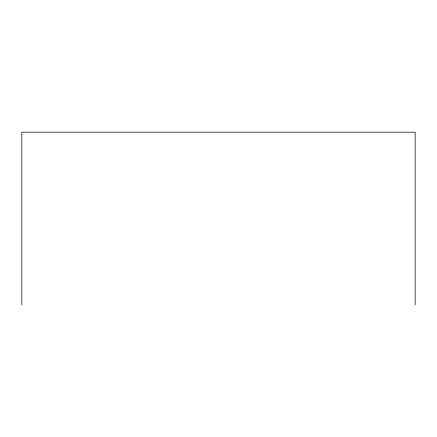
<?xml version="1.0" encoding="UTF-8"?>
<svg xmlns="http://www.w3.org/2000/svg" width="437" height="437" viewBox="0 0 437 437"><rect width="100%" height="100%" fill="white"/><g stroke="black" fill="none" stroke-linecap="round" stroke-linejoin="round"><path stroke-width="0.66" d="M415.15 304.813L415.15 132.187L21.85 132.187L21.85 304.813"/></g></svg>
